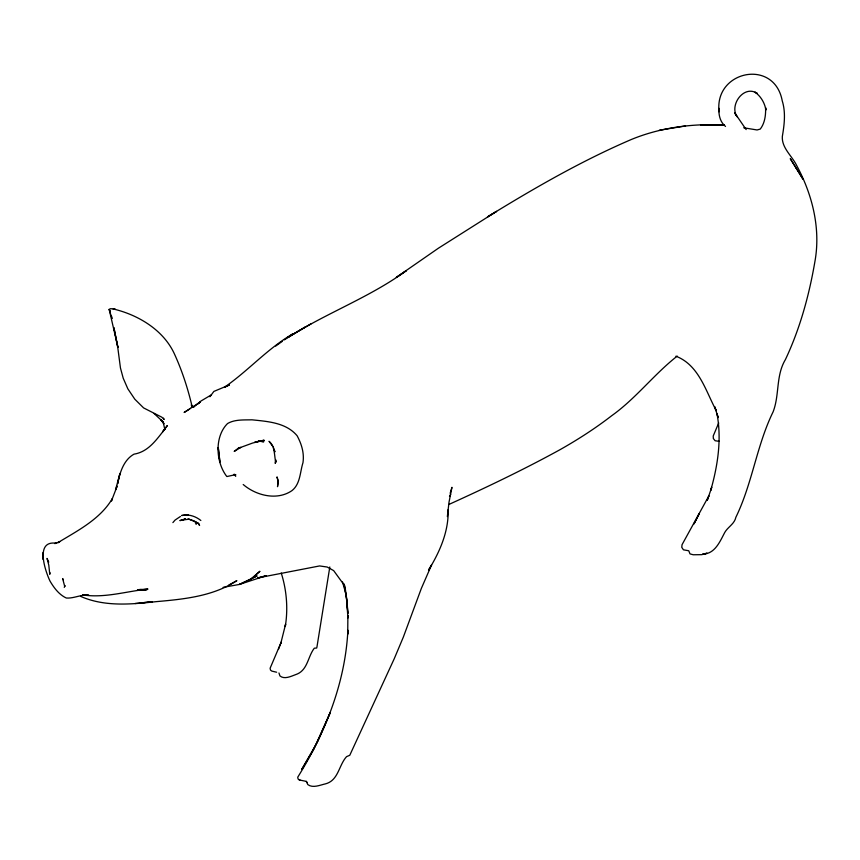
<?xml version="1.0" encoding="UTF-8"?>
<svg xmlns="http://www.w3.org/2000/svg" width="860" height="860" viewBox="0 0 860 860"><rect width="100%" height="100%" fill="white"/><g stroke="black" fill="none" stroke-linecap="round" stroke-linejoin="round"><path stroke-width="1.29" d="M347.881 616.007L347.719 634.218L347.892 630.229C345.301 682.786 325.241 732.924 297.732 777.214L298.076 778.988L299.334 779.966L306.278 781.375L307.321 782.675M275.845 460.003L275.791 462.315C274.082 455.445 275.178 446.146 269.029 441.298L273.007 446.619M448.157 509.614C448.812 531.458 439.739 551.948 428.527 570.159L431.58 564.934L421.357 588.401L403.351 637.077L394.235 658.749L349.762 755.295L346.58 756.628C338.69 765.217 338.539 780.461 325.488 783.858C320.027 785.051 312.889 788.426 307.826 784.6L306.278 781.375M64.747 586.541L62.629 578.554L63.371 579.833M278.253 480.966L277.533 486.577L278.253 480.966L276.985 476.913L278.188 481.74M275.608 459.982L275.297 463.433L275.641 461.207M447.35 516.602L449.017 502.175L451.962 487.319L450.135 493.307M329.81 566.976L316.996 646.698L316.684 648.021L314.308 648.203C307.6 656.857 307.783 670.757 295.582 674.649C290.927 676.358 284.413 679.669 279.941 675.928L278.962 672.982M50.073 572.738L49.762 574.319L48.805 565.224L47.031 558.409L48.751 562.171M119.013 477.45L117.691 483.632C119.755 472.763 123.668 459.863 134.02 454.155C148.522 451.79 156.541 439.535 165.077 428.828L162.615 431.817L167.324 425.56L165.572 427.947M119.25 476.462L119.948 473.462L115.541 489.845L117.175 486.072L111.424 501.036L112.198 498.843C100.029 519.343 77.486 530.738 57.749 542.757L59.748 541.746L54.707 543.552L56.255 543.262C34.615 540.005 45.247 571.083 50.009 581.07C53.965 587.81 59.028 594.668 66.306 598.022C73.981 598.625 81.184 594.174 88.978 595.303L82.603 594.905C104.587 598.323 126.28 591.325 147.974 589.068L137.482 589.971L147.049 589.67L140.416 589.519M196.08 524.396L196.359 523.665L195.338 522.837M276.63 672.23L271.814 671.09L270.524 670.112L270.115 668.241L281.156 642.28L280.887 643L285.584 624.22L285.284 626.478C288.197 608.654 286.67 590.218 281.241 573.007M278.457 649.321L281.156 642.28M718.702 422.959L713.22 436.009L713.349 438.557L715.111 440.728L719.39 441.373M64.231 587.316L65.145 585.66M449.479 496.456L450.683 494.306M209.926 396.739L213.861 391.429L229.437 384.904L224.825 387.237M211.399 394.826L201.014 400.996L194.199 406.673L191.264 407.436M172.892 522.59L175.053 520.085L180.439 516.462M677.239 356.094C653.933 374.337 635.948 398.459 611.675 415.735C595.389 428.334 578.071 439.481 560.161 449.608C523.955 469.506 486.652 487.319 449.049 504.39M239.155 447.49L234.2 451.435L240.736 447.393L238.542 448.2L252.625 443.04L264.149 440.212L254.936 442.029L264.149 440.664L258.871 440.943M197.316 404.318L200.434 401.975L184.126 412.477L189.651 409.005M275.684 346.064L282.22 341.398M284.402 339.85C323.403 314.04 368.392 298.366 406.361 270.663L396.331 277.371L438.396 248.218L496.585 211.377L487.502 216.903C533.845 188.372 581.209 161.024 631.283 139.513C660.254 127.57 692.16 123.41 723.346 124.969M224.707 387.086C248.422 370.649 267.664 348.429 292.787 333.895L287.67 337.518L311.32 323.618M287.67 337.518L305.472 326.864M228.932 584.972L236.855 580.65C213.033 596.378 183.814 599.216 156.09 601.656C130.946 604.419 104.382 606.891 80.55 596.346M185.308 519.021L179.869 520.612L185.513 519.074L181.514 520.096L189.211 519.203L197.94 523.02L199.584 525.438L198.843 523.633L193.876 520.816L188.018 518.935M223.095 587.348L239.349 584.456L266.116 575.705L257.688 577.931L319.619 565.934L327.23 567.041L333.669 570.621L344.86 586.015L346.064 593.927M659.276 130.247L685.538 125.947M185.975 515.033L188.49 514.742L181.621 515.527C188.437 513.871 195.5 516.193 200.853 520.483M135.052 603.516L152.36 601.742L139.535 603.053M724.292 125.13L700.534 124.743L724.464 125.098M140.32 589.53L145.652 589.745L139.062 589.519M258.785 441.169L263.74 441.782L259.279 440.987M743.739 127.785L757.069 129.968L760.272 129.065C764.884 123.12 765.873 115.004 765.572 107.661L765.916 109.983C764.712 102.931 760.896 96.32 755.005 92.181L757.316 93.471C743.964 84.334 729.076 105.114 737.063 116.745L734.58 112.821M299.334 779.966L300.452 780.353M675.906 356.201C699.019 365.048 705.695 391.106 716.38 410.887L714.606 406.629L718.207 417.605L717.004 413.875C721.82 439.417 717.756 465.582 710.747 490.318L711.736 487.308L707.221 500.38L708.909 495.812L682.034 544.713L681.776 547.336L683.431 549.819L688.753 550.765L690.01 553.894L693.235 554.764L701.771 554.668L707.124 553.206L702.76 554.12C715.004 553.98 719.96 541.456 724.797 532.383C727.99 526.825 734.472 523.998 735.88 517.258C752.35 483.46 756.649 445.469 773.097 411.865C779.676 394.847 775.698 375.745 785.416 359.566C800.026 328.552 809.109 295.399 814.893 261.676C820.881 228.717 812.463 194.768 796.725 165.614C792.146 156.004 781.504 147.899 782.342 136.396C784.352 124.625 785.868 112.423 782.224 100.792C774.312 58.028 714.037 70.703 719.1 111.811L718.971 108.349C718.498 115.014 720.142 122.077 725.517 126.442M243.208 484.513C256.269 495.693 277.242 500.896 292.11 490.522C300.409 483.825 299.979 472.043 302.978 462.68C304.365 453.08 301.623 444.136 297.13 435.773C286.154 422.625 267.804 421.464 251.98 419.82C243.875 420.035 234.694 419.304 227.556 423.539C214.248 436.676 215.785 462.443 226.846 476.548L235.78 474.612L233.963 474.569L235.79 476.107L234.135 474.215M193.79 406.995L191.221 404.952L192.049 406.35C187.813 388.225 181.858 369.961 173.956 352.933C162.744 329.488 137.729 314.706 113.176 308.944L115.412 309.385L110.768 308.654L109.177 309.396L117.949 347.386L113.896 327.66L117.788 347.687L120.465 368.026L123.216 378.228L127.839 388.817L134.794 399.18L143.609 407.919L161.809 417.186L164.152 419.529L163.475 418.089M153.994 413.423L163.185 422.013L163.916 423.862M734.676 112.8L746.158 129.591M110.456 311.46L109.177 309.396L110.542 313.653M163.679 423.625L160.82 419.659L163.185 422.013L164.765 429.269M343.935 583.789L346.978 600.989L347.902 613.406L346.257 595.249L342.538 581.951M274.211 450.07L274.931 451.865L273.555 447.813M110.994 314.846L112.337 318.447M346.257 595.249L347.956 617.985L347.935 615.696M330.186 712.757L317.598 741.664L301.796 769.313L313.674 749.425L330.186 712.757M698.492 515.043L693.977 523.933L699.309 513.506L698.492 515.043M259.784 571.373L250.948 579.221L239.349 584.456L257.097 575.899L251.55 578.608L259.784 571.373M796.295 168.259L790.254 158.638L802.993 179.17L796.295 168.259M219.902 461.917L218.257 447.555L219.902 461.917M43.279 559.462L43 552.98L43.279 559.462"/></g></svg>
